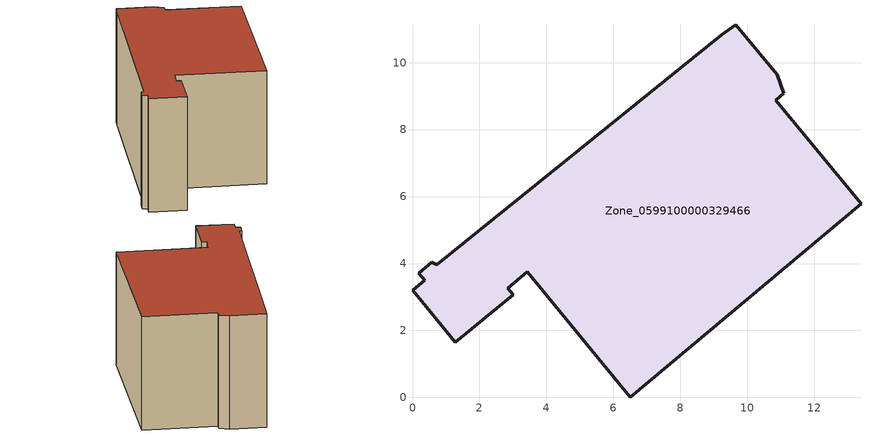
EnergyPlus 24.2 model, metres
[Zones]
Zone_0599100000329466
 floor ground (C_G): 9.24,10.83 9.65,11.14 10.89,9.64 11.09,9.08 10.85,8.88 13.4,5.78 6.51,0 3.43,3.75 2.84,3.27 3.01,3.07 1.27,1.65 0,3.21 0.36,3.51 0.19,3.72 0.57,4.04 0.72,3.97 z0
 wall outside (C_F): 0.72,3.97 0.57,4.04 0.19,3.72 0.36,3.51 0,3.21 1.27,1.65 3.01,3.07 2.84,3.27 3.43,3.75 6.51,0 13.4,5.78 10.85,8.88 11.09,9.08 10.89,9.64 9.65,11.14 9.24,10.83 0.72,3.97 z0:6.37
 roof outside (C_R): 9.24,10.83 0.72,3.97 0.57,4.04 0.19,3.72 0.36,3.51 0,3.21 1.27,1.65 3.01,3.07 2.84,3.27 3.43,3.75 6.51,0 13.4,5.78 10.85,8.88 11.09,9.08 10.89,9.64 9.65,11.14 z6.37
[BUILDING]
Pand.0599100000329466: North Axis=0; Terrain=City; Loads Convergence Tolerance Value=0.04; Temperature Convergence Tolerance Value=0.4; Solar Distribution=FullExterior; Maximum Number of Warmup Days=25; Minimum Number of Warmup Days=1
[Site:Location]
Rotterdam.The.Hague.AP_ZH_NLD Design_Conditions: Latitude=51.96; Longitude=4.45; Time Zone=1; Elevation=-4.5
[SITE:GROUNDTEMPERATURE:BUILDINGSURFACE]
18, 18, 18, 18, 18, 18, 18, 18, 18, 18, 18, 18
[MATERIAL] Thermal Absorptance=0.9; Solar Absorptance=0.7; Visible Absorptance=0.7
Name | Roughness | Thickness | Conductivity | Density | Specific Heat
G.TI.1946 | MediumSmooth | 0.15 | 1 | 540 | 1210
F.TI.1946 | Rough | 0.3 | 0.857143 | 1920 | 840
R.TI.1946 | MediumRough | 0.2 | 0.1 | 1500 | 1000
[CONSTRUCTION]
C_G: G.TI.1946
C_F: F.TI.1946
C_R: R.TI.1946
[ZONE]
Zone_0599100000329466: Type=1; Multiplier=1; Ceiling Height=Autocalculate; Volume=Autocalculate; Floor Area=autocalculate; Part of Total Floor Area=Yes
[ZONEINFILTRATION:DESIGNFLOWRATE]
Infil_Zone_0599100000329466: Zone or ZoneList or Space or SpaceList=Zone_0599100000329466; Schedule=AlwaysOn; Design Flow Rate Calculation Method=Flow/Area; Flow Rate per Floor Area=0.003; Constant Term Coefficient=1; Temperature Term Coefficient=0; Velocity Term Coefficient=0; Velocity Squared Term Coefficient=0
[HVACTEMPLATE:ZONE:IDEALLOADSAIRSYSTEM]
Zone_0599100000329466: Maximum Heating Supply Air Temperature=50; Minimum Cooling Supply Air Temperature=13; Maximum Heating Supply Air Humidity Ratio=0.0156; Minimum Cooling Supply Air Humidity Ratio=0.0077; Heating Limit=NoLimit; Cooling Limit=NoLimit; Dehumidification Control Type=ConstantSensibleHeatRatio; Cooling Sensible Heat Ratio=0.7; Dehumidification Setpoint=60; Humidification Control Type=None; Humidification Setpoint=30; Outdoor Air Method=None; Outdoor Air Flow Rate per Person=0.00944; Outdoor Air Flow Rate per Zone Floor Area=0; Outdoor Air Flow Rate per Zone=0; Demand Controlled Ventilation Type=None; Outdoor Air Economizer Type=NoEconomizer; Heat Recovery Type=None; Sensible Heat Recovery Effectiveness=0.7; Latent Heat Recovery Effectiveness=0.65
[ZONECONTROL:THERMOSTAT]
ThermostatControl_Zone_0599100000329466: Zone or ZoneList=Zone_0599100000329466; Control Type Schedule=DualSetpointControlType; Control 1=Thermostat_Zone_0599100000329466; Temperature Difference Between Cutout And Setpoint=0
[THERMOSTATSETPOINT:DUALSETPOINT]
Thermostat_Zone_0599100000329466: Heating Setpoint Temperature Schedule=HeatingSetpoint_Zone_0599100000329466; Cooling Setpoint Temperature Schedule=CoolingSetpoint_Zone_0599100000329466
[SCHEDULE:COMPACT]
HeatingSetpoint_Zone_0599100000329466: Through: 12/31, For: AllDays, Until: 24:00, 21
CoolingSetpoint_Zone_0599100000329466: Through: 12/31, For: AllDays, Until: 24:00, 24
DualSetpointControlType: Through: 12/31, For: AllDays, Until: 24:00, 4
AlwaysOn: Through: 12/31, For: AllDays, Until: 24:00, 1
